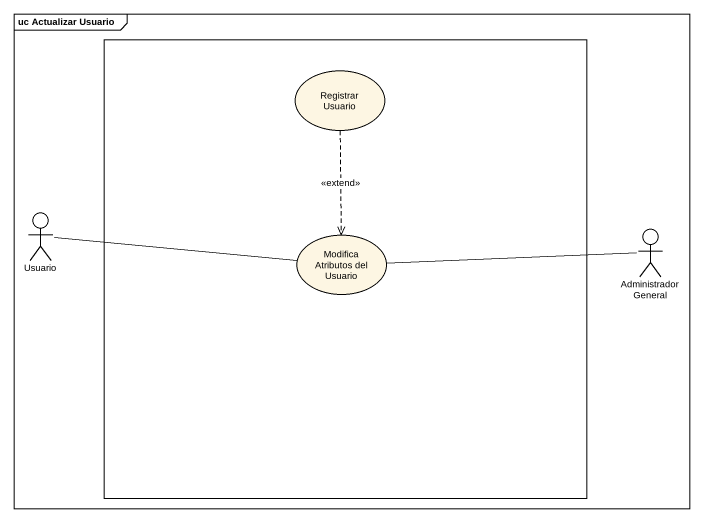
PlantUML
@startuml
mainframe uc Actualizar Usuario
rectangle " " as rectangle1 {
  usecase "Registrar Usuario" as Registrar_Usuario
  usecase "Modifica Atributos del Usuario" as Modifica_Atributos_del
}
actor Usuario
actor "Administrador General" as Administrador_General
Registrar_Usuario ..> Modifica_Atributos_del : <<extend>>
Usuario -right- Modifica_Atributos_del
Administrador_General -left- Modifica_Atributos_del
@enduml
